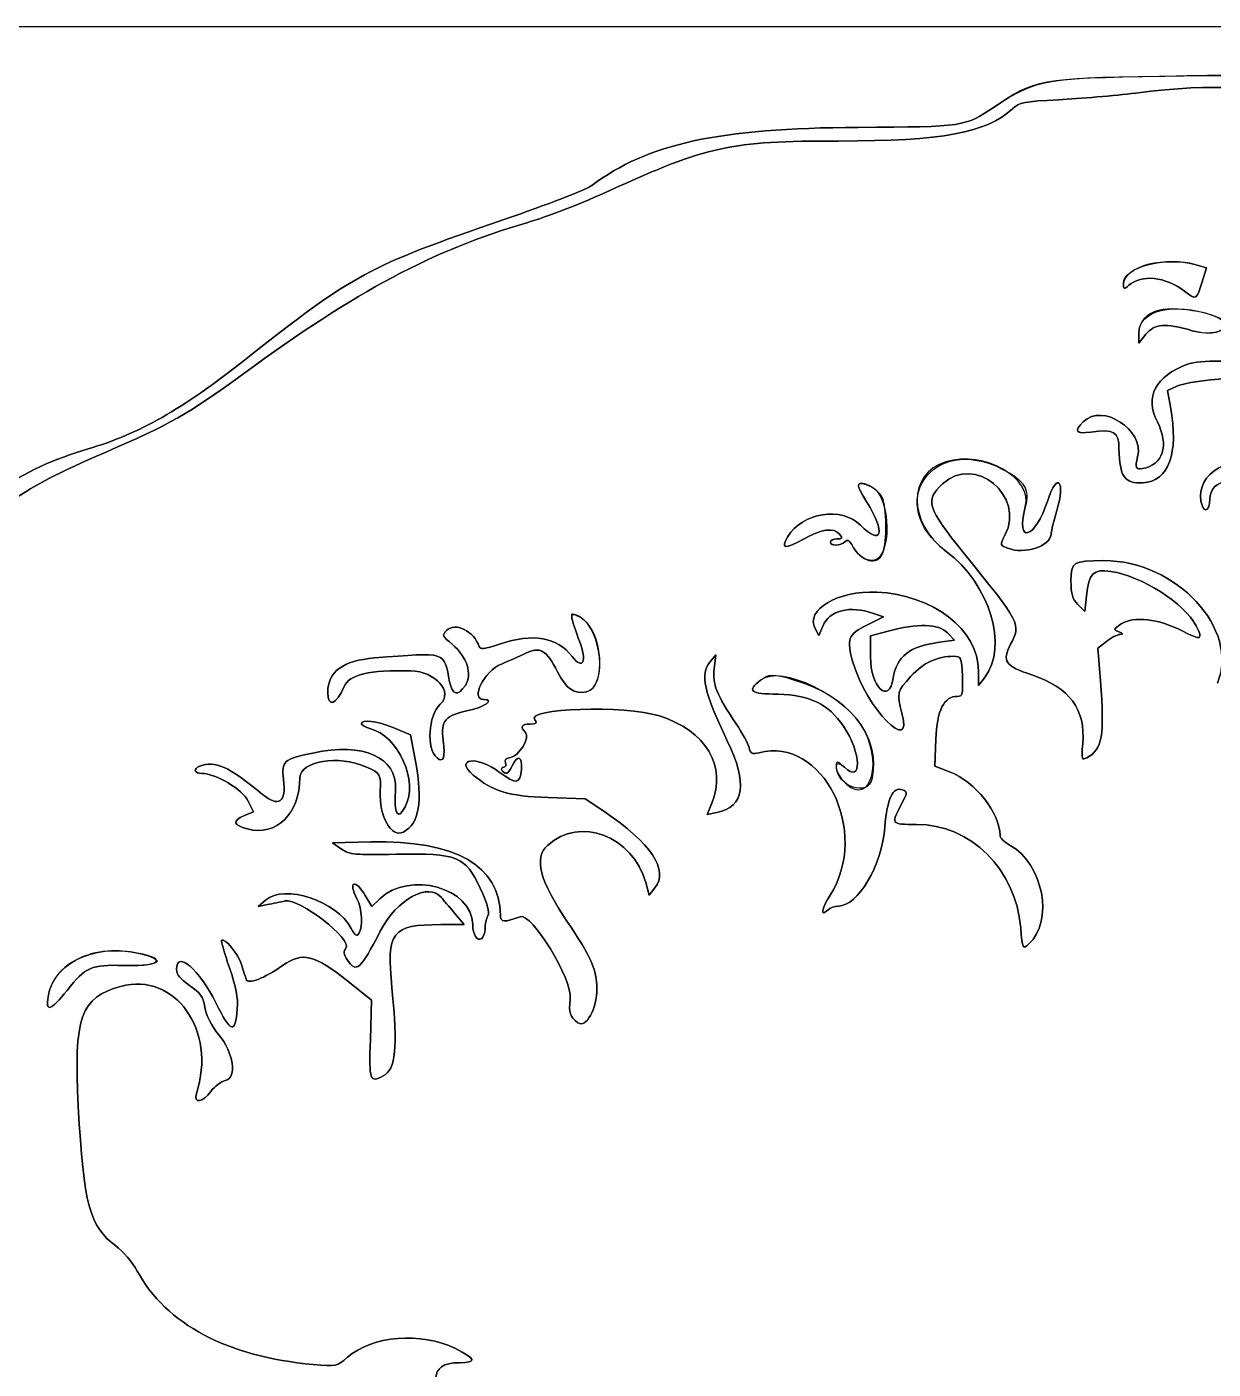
# Model space of a CAD drawing. Extents: x 0 to 106, y 0 to 59.
# Drawn here: x 22.73 to 39.69, y 40.06 to 59.25 of the extents above; entities that cross this region are included whole.
import ezdxf

# ---------------------------------------------------------------- set-up
doc = ezdxf.new("R2010")
doc.units = 0
doc.layers.get('0').update_dxf_attribs({"linetype": 'CONTINUOUS'})

msp = doc.modelspace()

# ---------------------------------------------------------------- linework, layer by layer
at = {"color": 7}
for p, q in [((52.916607, 59.248012), (0, 59.248012)), ((39.269414, 58.546603), (40.7696, 58.557186)), ((39.594322, 55.805787), (39.431339, 55.851031)), ((39.431339, 55.851031), (39.594322, 55.805787)), ((39.533733, 55.604175), (39.594322, 55.805787)), ((39.594322, 55.805787), (39.533733, 55.604175)), ((38.629388, 54.871809), (38.629652, 54.72814)), ((38.629652, 54.72814), (38.629388, 54.871809)), ((38.629652, 54.72814), (38.730194, 54.853817)), ((38.730194, 54.853817), (38.629652, 54.72814)), ((39.036846, 54.051072), (39.174693, 54.111926)), ((39.174693, 54.111926), (39.036846, 54.051072)), ((39.079708, 53.816387), (39.036846, 54.051072)), ((39.036846, 54.051072), (39.079708, 53.816387)), ((37.857334, 50.891686), (37.880089, 51.117111)), ((37.880089, 51.117111), (37.857334, 50.891686)), ((34.835002, 50.86364), (34.978936, 50.81337)), ((34.978936, 50.81337), (34.835002, 50.86364)), ((37.758116, 50.990905), (37.857334, 50.891686)), ((37.857334, 50.891686), (37.758116, 50.990905)), ((34.053689, 50.54667), (34.110839, 50.682401)), ((34.110839, 50.682401), (34.053689, 50.54667)), ((34.978936, 50.81337), (34.742398, 50.698276)), ((34.742398, 50.698276), (34.978936, 50.81337)), ((33.999714, 50.647476), (34.053689, 50.54667)), ((34.053689, 50.54667), (33.999714, 50.647476)), ((34.792669, 50.542701), (35.04614, 50.612022)), ((35.04614, 50.612022), (34.792669, 50.542701)), ((34.792669, 50.243193), (34.792669, 50.542701)), ((34.792669, 50.542701), (34.792669, 50.243193)), ((35.992289, 50.479466), (35.778241, 50.450891)), ((35.778241, 50.450891), (35.992289, 50.479466)), ((35.892012, 50.586357), (35.992289, 50.479466)), ((35.992289, 50.479466), (35.892012, 50.586357)), ((38.166103, 50.464649), (38.043865, 50.368606)), ((38.043865, 50.368606), (38.166103, 50.464649)), ((32.579432, 50.273356), (32.495295, 50.169639)), ((32.495295, 50.169639), (32.579432, 50.273356)), ((32.556678, 50.072273), (32.579432, 50.273356)), ((32.579432, 50.273356), (32.556678, 50.072273)), ((38.043865, 50.368606), (38.080378, 49.90241)), ((38.080378, 49.90241), (38.043865, 50.368606)), ((36.338099, 49.833354), (36.33704, 50.044491)), ((36.33704, 50.044491), (36.338099, 49.833354)), ((36.423294, 49.943421), (36.338099, 49.833354)), ((36.338099, 49.833354), (36.423294, 49.943421)), ((28.216722, 49.129563), (27.975952, 49.227724)), ((27.975952, 49.227724), (28.216722, 49.129563)), ((28.285779, 48.753855), (28.216722, 49.129563)), ((28.216722, 49.129563), (28.285779, 48.753855)), ((35.725589, 49.065534), (35.710508, 48.679772)), ((35.710508, 48.679772), (35.725589, 49.065534)), ((35.710508, 48.679772), (35.922439, 48.59881)), ((35.922439, 48.59881), (35.710508, 48.679772)), ((25.894742, 48.181827), (25.970942, 48.029427)), ((25.970942, 48.029427), (25.894742, 48.181827)), ((30.184426, 48.231833), (30.713592, 48.211989)), ((30.713592, 48.211989), (30.184426, 48.231833)), ((30.713592, 48.211989), (30.978175, 48.035512)), ((30.978175, 48.035512), (30.713592, 48.211989)), ((25.970942, 48.029427), (25.839708, 47.974394)), ((25.839708, 47.974394), (25.970942, 48.029427)), ((32.455343, 47.992121), (32.521488, 48.150606)), ((32.521488, 48.150606), (32.455343, 47.992121)), ((32.59663, 48.020431), (32.455343, 47.992121)), ((32.455343, 47.992121), (32.59663, 48.020431)), ((27.648927, 47.597892), (27.097801, 47.584398)), ((27.097801, 47.584398), (27.648927, 47.597892)), ((27.097801, 47.584398), (27.228769, 47.496028)), ((27.228769, 47.496028), (27.097801, 47.584398)), ((31.626669, 46.836157), (31.57825, 47.016074)), ((31.57825, 47.016074), (31.626669, 46.836157)), ((27.660833, 46.675026), (27.568229, 46.831924)), ((27.568229, 46.831924), (27.660833, 46.675026)), ((31.710277, 46.939609), (31.626669, 46.836157)), ((31.626669, 46.836157), (31.710277, 46.939609)), ((26.14345, 46.765514), (26.039469, 46.674497)), ((26.039469, 46.674497), (26.14345, 46.765514)), ((26.039469, 46.674497), (26.17176, 46.702014)), ((26.17176, 46.702014), (26.039469, 46.674497)), ((27.776192, 46.785093), (27.660833, 46.675026)), ((27.660833, 46.675026), (27.776192, 46.785093)), ((28.842461, 46.581099), (28.981103, 46.415735)), ((28.981103, 46.415735), (28.842461, 46.581099)), ((28.981103, 46.415735), (28.64667, 46.415735)), ((28.64667, 46.415735), (28.981103, 46.415735)), ((27.658717, 45.337824), (27.318198, 45.607963)), ((27.318198, 45.607963), (27.658717, 45.337824)), ((27.641254, 44.774262), (27.658717, 45.337824)), ((27.658717, 45.337824), (27.641254, 44.774262))]:
    msp.add_line(p, q, dxfattribs=at)
for points in [[(36.558761, 58.101839), (37.161481, 58.50718), (37.318379, 58.532844), (39.269414, 58.546603)], [(39.004037, 58.539723), (37.17815, 58.505328), (37.151427, 58.500565), (36.558761, 58.101839)], [(40.649479, 58.577823), (40.593388, 58.573061), (39.85282, 58.555863), (39.004037, 58.539723)], [(38.584938, 58.301863), (39.780059, 58.448707), (40.308432, 58.406638), (41.158272, 58.096282)], [(41.158272, 58.096282), (40.308432, 58.406638), (39.780059, 58.448707), (38.584938, 58.301863)], [(36.821227, 58.076174), (36.919917, 58.16772), (36.988708, 58.181213), (37.482685, 58.206349)], [(37.482685, 58.206349), (36.988708, 58.181213), (36.919917, 58.16772), (36.821227, 58.076174)], [(37.482685, 58.206349), (37.785897, 58.22143), (38.28199, 58.264557), (38.584938, 58.301863)], [(38.584938, 58.301863), (38.28199, 58.264557), (37.785897, 58.22143), (37.482685, 58.206349)], [(34.329649, 57.616329), (35.83248, 57.616858), (36.447901, 57.730629), (36.821227, 58.076174)], [(36.821227, 58.076174), (36.447901, 57.730629), (35.83248, 57.616858), (34.329649, 57.616329)], [(36.558761, 58.101839), (36.139132, 57.819793), (36.141513, 57.820322), (34.616192, 57.811326)], [(34.616192, 57.811326), (36.141513, 57.820322), (36.139132, 57.819793), (36.558761, 58.101839)], [(34.616192, 57.811326), (32.614092, 57.799685), (31.607619, 57.580345), (30.808842, 56.981065)], [(30.808842, 56.981065), (31.607619, 57.580345), (32.614092, 57.799685), (34.616192, 57.811326)], [(31.073955, 56.911479), (32.455872, 57.543568), (32.788188, 57.615535), (34.329649, 57.616329)], [(34.329649, 57.616329), (32.788188, 57.615535), (32.455872, 57.543568), (31.073955, 56.911479)], [(30.808842, 56.981065), (30.732378, 56.92365), (30.165641, 56.704046), (29.549692, 56.493174)], [(29.549692, 56.493174), (30.165641, 56.704046), (30.732378, 56.92365), (30.808842, 56.981065)], [(29.876981, 56.447136), (30.157703, 56.529951), (30.696395, 56.738707), (31.073955, 56.911479)], [(31.073955, 56.911479), (30.696395, 56.738707), (30.157703, 56.529951), (29.876981, 56.447136)], [(25.832565, 54.295018), (27.460809, 55.483525), (28.523374, 56.048939), (29.876981, 56.447136)], [(29.876981, 56.447136), (28.523374, 56.048939), (27.460809, 55.483525), (25.832565, 54.295018)], [(29.549692, 56.493174), (27.613473, 55.830129), (27.408421, 55.719004), (25.841031, 54.483401)], [(25.841031, 54.483401), (27.408421, 55.719004), (27.613473, 55.830129), (29.549692, 56.493174)], [(38.408725, 55.580098), (38.408725, 55.812402), (39.003244, 55.969828), (39.431339, 55.851031)], [(38.773585, 55.853941), (38.564565, 55.804199), (38.408725, 55.687254), (38.408725, 55.580098)], [(39.431339, 55.851031), (39.246395, 55.90236), (38.982606, 55.903418), (38.773585, 55.853941)], [(38.485719, 55.553904), (38.669075, 55.71477), (39.004831, 55.679052), (39.282379, 55.469237)], [(39.282379, 55.469237), (39.004831, 55.679052), (38.669075, 55.71477), (38.485719, 55.553904)], [(38.408725, 55.580098), (38.408725, 55.494108), (38.41534, 55.491991), (38.485719, 55.553904)], [(38.485719, 55.553904), (38.41534, 55.491991), (38.408725, 55.494108), (38.408725, 55.580098)], [(39.282379, 55.469237), (39.453035, 55.340121), (39.454358, 55.340915), (39.533733, 55.604175)], [(39.533733, 55.604175), (39.454358, 55.340915), (39.453035, 55.340121), (39.282379, 55.469237)], [(38.629388, 54.871809), (38.628859, 55.197511), (39.127068, 55.319483), (39.67793, 55.128719)], [(39.853084, 55.025002), (39.81472, 55.140361), (39.17681, 55.260217), (38.927573, 55.198833)], [(38.927573, 55.198833), (38.737602, 55.152002), (38.629123, 55.03294), (38.629388, 54.871809)], [(39.67793, 55.128719), (40.056549, 54.997486), (39.790378, 54.789259), (39.391916, 54.905146)], [(38.730194, 54.853817), (38.850579, 55.0041), (39.009064, 55.016536), (39.391916, 54.905146)], [(39.391916, 54.905146), (39.009064, 55.016536), (38.850579, 55.0041), (38.730194, 54.853817)], [(39.391916, 54.905146), (39.658087, 54.827888), (39.898063, 54.890065), (39.853084, 55.025002)], [(25.841031, 54.483401), (24.944359, 53.7767), (24.342168, 53.435123), (23.604775, 53.214725)], [(23.604775, 53.214725), (24.342168, 53.435123), (24.944359, 53.7767), (25.841031, 54.483401)], [(39.324183, 54.425722), (38.86566, 54.254007), (38.711673, 53.960056), (38.893706, 53.603662)], [(38.893706, 53.603662), (38.711673, 53.960056), (38.86566, 54.254007), (39.324183, 54.425722)], [(40.165821, 54.418578), (40.102851, 54.482078), (39.48796, 54.487105), (39.324183, 54.425722)], [(39.324183, 54.425722), (39.48796, 54.487105), (40.102851, 54.482078), (40.165821, 54.418578)], [(39.654118, 54.200562), (39.978761, 54.22702), (40.243873, 54.340262), (40.165821, 54.418578)], [(40.165821, 54.418578), (40.243873, 54.340262), (39.978761, 54.22702), (39.654118, 54.200562)], [(23.840784, 53.160486), (24.773174, 53.563181), (25.03273, 53.711083), (25.832565, 54.295018)], [(25.832565, 54.295018), (25.03273, 53.711083), (24.773174, 53.563181), (23.840784, 53.160486)], [(39.174693, 54.111926), (39.250629, 54.145264), (39.466264, 54.185216), (39.654118, 54.200562)], [(39.654118, 54.200562), (39.466264, 54.185216), (39.250629, 54.145264), (39.174693, 54.111926)], [(38.611925, 53.10069), (38.709292, 53.48804), (38.108688, 53.876977), (37.835374, 53.603662)], [(37.835374, 53.603662), (38.108688, 53.876977), (38.709292, 53.48804), (38.611925, 53.10069)], [(38.686008, 52.730538), (39.060658, 52.752763), (39.202475, 53.144082), (39.079708, 53.816387)], [(39.079708, 53.816387), (39.202475, 53.144082), (39.060658, 52.752763), (38.686008, 52.730538)], [(37.835374, 53.603662), (37.697791, 53.465815), (37.72663, 53.426127), (37.94253, 53.45576)], [(37.94253, 53.45576), (37.72663, 53.426127), (37.697791, 53.465815), (37.835374, 53.603662)], [(38.893706, 53.603662), (39.065685, 53.266584), (38.976256, 52.982421), (38.683363, 52.935326)], [(38.683363, 52.935326), (38.976256, 52.982421), (39.065685, 53.266584), (38.893706, 53.603662)], [(35.874549, 51.750787), (34.977348, 52.421505), (35.673201, 53.441738), (36.677029, 52.927388)], [(37.94253, 53.45576), (38.279874, 53.501798), (38.342051, 53.464756), (38.34549, 53.214725)], [(38.34549, 53.214725), (38.342051, 53.464756), (38.279874, 53.501798), (37.94253, 53.45576)], [(20.306748, 50.646947), (22.334777, 52.441349), (22.580839, 52.616238), (23.840784, 53.160486)], [(23.840784, 53.160486), (22.580839, 52.616238), (22.334777, 52.441349), (20.306748, 50.646947)], [(23.604775, 53.214725), (22.627406, 52.922626), (22.054848, 52.539245), (20.439039, 51.09568)], [(20.439039, 51.09568), (22.054848, 52.539245), (22.627406, 52.922626), (23.604775, 53.214725)], [(37.005377, 52.385787), (37.117031, 52.803034), (36.418267, 53.198321), (35.868464, 53.029253)], [(38.34549, 53.214725), (38.351311, 52.822349), (38.426717, 52.715193), (38.686008, 52.730538)], [(38.686008, 52.730538), (38.426717, 52.715193), (38.351311, 52.822349), (38.34549, 53.214725)], [(40.311077, 52.990623), (39.862345, 53.146992), (39.389006, 52.782397), (39.537701, 52.394782)], [(39.537701, 52.394782), (39.389006, 52.782397), (39.862345, 53.146992), (40.311077, 52.990623)], [(35.868464, 53.029253), (35.321041, 52.860713), (35.324216, 52.162214), (35.874549, 51.750787)], [(35.822162, 52.715722), (36.28042, 53.144346), (37.007758, 52.546124), (36.715394, 51.980975)], [(36.715394, 51.980975), (37.007758, 52.546124), (36.28042, 53.144346), (35.822162, 52.715722)], [(38.683363, 52.935326), (38.584938, 52.919451), (38.573296, 52.946438), (38.611925, 53.10069)], [(38.611925, 53.10069), (38.573296, 52.946438), (38.584938, 52.919451), (38.683363, 52.935326)], [(34.740017, 52.454578), (34.565921, 52.730274), (34.580209, 52.776311), (34.80775, 52.672595)], [(34.964119, 52.516226), (34.901942, 52.653016), (34.616192, 52.792451), (34.616192, 52.686088)], [(36.677029, 52.927388), (36.99691, 52.763611), (37.072846, 52.637934), (37.005377, 52.385787)], [(37.456756, 52.333928), (37.583756, 52.759113), (37.461783, 52.895903), (37.326845, 52.479714)], [(37.326845, 52.479714), (37.461783, 52.895903), (37.583756, 52.759113), (37.456756, 52.333928)], [(39.644064, 52.492678), (39.645651, 52.791657), (39.999928, 52.849072), (40.655565, 52.656191)], [(40.655565, 52.656191), (39.999928, 52.849072), (39.645651, 52.791657), (39.644064, 52.492678)], [(34.616192, 52.686088), (34.616192, 52.666774), (34.672019, 52.562528), (34.740017, 52.454578)], [(34.80775, 52.672595), (35.092177, 52.543214), (35.101967, 51.61929), (34.818863, 51.61929)], [(36.127226, 51.724858), (35.600706, 52.374939), (35.568691, 52.478655), (35.822162, 52.715722)], [(35.822162, 52.715722), (35.568691, 52.478655), (35.600706, 52.374939), (36.127226, 51.724858)], [(34.647148, 52.126231), (34.379655, 52.393724), (33.813976, 52.30456), (33.610777, 51.962718)], [(33.610777, 51.962718), (33.813976, 52.30456), (34.379655, 52.393724), (34.647148, 52.126231)], [(34.740017, 52.454578), (35.01439, 52.020133), (34.956975, 51.816669), (34.647148, 52.126231)], [(34.647148, 52.126231), (34.956975, 51.816669), (35.01439, 52.020133), (34.740017, 52.454578)], [(34.970204, 51.732267), (35.028413, 51.88546), (35.024708, 52.38367), (34.964119, 52.516226)], [(37.326845, 52.479714), (37.1464, 51.922237), (36.859063, 51.838629), (37.005377, 52.385787)], [(37.005377, 52.385787), (36.859063, 51.838629), (37.1464, 51.922237), (37.326845, 52.479714)], [(39.537701, 52.394782), (39.576595, 52.293447), (39.64327, 52.35483), (39.644064, 52.492678)], [(39.644064, 52.492678), (39.64327, 52.35483), (39.576595, 52.293447), (39.537701, 52.394782)], [(37.374206, 51.993939), (37.378439, 52.042622), (37.415481, 52.195551), (37.456756, 52.333928)], [(37.456756, 52.333928), (37.415481, 52.195551), (37.378439, 52.042622), (37.374206, 51.993939)], [(33.832762, 51.924883), (34.095228, 52.073049), (34.266943, 52.096068), (34.351609, 51.993939)], [(34.351609, 51.993939), (34.266943, 52.096068), (34.095228, 52.073049), (33.832762, 51.924883)], [(34.351609, 51.993939), (34.397647, 51.938641), (34.391297, 51.927793), (34.31298, 51.927793)], [(34.31298, 51.927793), (34.391297, 51.927793), (34.397647, 51.938641), (34.351609, 51.993939)], [(36.756404, 51.794973), (36.995852, 51.703956), (37.359918, 51.821166), (37.374206, 51.993939)], [(37.374206, 51.993939), (37.359918, 51.821166), (36.995852, 51.703956), (36.756404, 51.794973)], [(33.610777, 51.962718), (33.504943, 51.784919), (33.565798, 51.774335), (33.832762, 51.924883)], [(33.832762, 51.924883), (33.565798, 51.774335), (33.504943, 51.784919), (33.610777, 51.962718)], [(34.31298, 51.927793), (34.261651, 51.927793), (34.219318, 51.90795), (34.219318, 51.883873)], [(34.219318, 51.883873), (34.219318, 51.90795), (34.261651, 51.927793), (34.31298, 51.927793)], [(34.219318, 51.883873), (34.219318, 51.824341), (34.366161, 51.827781), (34.427015, 51.888635)], [(34.427015, 51.888635), (34.366161, 51.827781), (34.219318, 51.824341), (34.219318, 51.883873)], [(34.427015, 51.888635), (34.462734, 51.924354), (34.488663, 51.913241), (34.523588, 51.847889)], [(34.523588, 51.847889), (34.488663, 51.913241), (34.462734, 51.924354), (34.427015, 51.888635)], [(34.523588, 51.847889), (34.658261, 51.596271), (34.895063, 51.534888), (34.970204, 51.732267)], [(34.818863, 51.61929), (34.705357, 51.61929), (34.604021, 51.697606), (34.523588, 51.847889)], [(36.715394, 51.980975), (36.642634, 51.839687), (36.642898, 51.8381), (36.756404, 51.794973)], [(36.756404, 51.794973), (36.642898, 51.8381), (36.642634, 51.839687), (36.715394, 51.980975)], [(35.874549, 51.750787), (36.499494, 51.283269), (36.769898, 50.392418), (36.423294, 49.943421)], [(36.423294, 49.943421), (36.769898, 50.392418), (36.499494, 51.283269), (35.874549, 51.750787)], [(36.796356, 50.423374), (36.945581, 50.712034), (36.942671, 50.71812), (36.127226, 51.724858)], [(36.127226, 51.724858), (36.942671, 50.71812), (36.945581, 50.712034), (36.796356, 50.423374)], [(38.126151, 51.618496), (37.68218, 51.617702), (37.658897, 51.60315), (37.658897, 51.327454)], [(37.658897, 51.327454), (37.658897, 51.60315), (37.68218, 51.617702), (38.126151, 51.618496)], [(39.753072, 49.869073), (40.075599, 50.640862), (39.16411, 51.620877), (38.126151, 51.618496)], [(38.126151, 51.618496), (39.16411, 51.620877), (40.075599, 50.640862), (39.753072, 49.869073)], [(37.880089, 51.117111), (37.912103, 51.435404), (37.979043, 51.501815), (38.229074, 51.464244)], [(38.229074, 51.464244), (37.979043, 51.501815), (37.912103, 51.435404), (37.880089, 51.117111)], [(38.229074, 51.464244), (38.67225, 51.397834), (39.28132, 51.009426), (39.448272, 50.686634)], [(39.448272, 50.686634), (39.28132, 51.009426), (38.67225, 51.397834), (38.229074, 51.464244)], [(37.658897, 51.327454), (37.658897, 51.14013), (37.679799, 51.069221), (37.758116, 50.990905)], [(37.758116, 50.990905), (37.679799, 51.069221), (37.658897, 51.14013), (37.658897, 51.327454)], [(34.881569, 51.168176), (34.325151, 51.192253), (33.85631, 50.915234), (33.999714, 50.647476)], [(33.999714, 50.647476), (33.85631, 50.915234), (34.325151, 51.192253), (34.881569, 51.168176)], [(36.33704, 50.044491), (36.334394, 50.631072), (35.683256, 51.13378), (34.881569, 51.168176)], [(34.881569, 51.168176), (35.683256, 51.13378), (36.334394, 50.631072), (36.33704, 50.044491)], [(30.527855, 50.774476), (30.483934, 50.960742), (30.754603, 50.776328), (30.840592, 50.561751)], [(30.63607, 50.809401), (30.505366, 50.87687), (30.503778, 50.87634), (30.527855, 50.774476)], [(34.110839, 50.682401), (34.206089, 50.90862), (34.496865, 50.98138), (34.835002, 50.86364)], [(34.835002, 50.86364), (34.496865, 50.98138), (34.206089, 50.90862), (34.110839, 50.682401)], [(29.197267, 50.39136), (29.124242, 50.610964), (28.85278, 50.744313), (28.729749, 50.621018)], [(28.729749, 50.621018), (28.85278, 50.744313), (29.124242, 50.610964), (29.197267, 50.39136)], [(30.527855, 50.774476), (30.541084, 50.717591), (30.587122, 50.580537), (30.62972, 50.469676)], [(30.62972, 50.469676), (30.587122, 50.580537), (30.541084, 50.717591), (30.527855, 50.774476)], [(30.733701, 49.744719), (31.031092, 49.809806), (30.954363, 50.64483), (30.63607, 50.809401)], [(34.742398, 50.698276), (34.46829, 50.564662), (34.444478, 50.498516), (34.545284, 50.152706)], [(34.545284, 50.152706), (34.444478, 50.498516), (34.46829, 50.564662), (34.742398, 50.698276)], [(35.04614, 50.612022), (35.457037, 50.72447), (35.771097, 50.714945), (35.892012, 50.586357)], [(35.892012, 50.586357), (35.771097, 50.714945), (35.457037, 50.72447), (35.04614, 50.612022)], [(38.377769, 50.713357), (38.265057, 50.639539), (38.26294, 50.632659), (38.344167, 50.600909)], [(38.344167, 50.600909), (38.26294, 50.632659), (38.265057, 50.639539), (38.377769, 50.713357)], [(39.246395, 50.615462), (38.911962, 50.78797), (38.553188, 50.828451), (38.377769, 50.713357)], [(38.377769, 50.713357), (38.553188, 50.828451), (38.911962, 50.78797), (39.246395, 50.615462)], [(39.448272, 50.686634), (39.553047, 50.484228), (39.522091, 50.47338), (39.246395, 50.615462)], [(39.246395, 50.615462), (39.522091, 50.47338), (39.553047, 50.484228), (39.448272, 50.686634)], [(28.729749, 50.621018), (28.662809, 50.554343), (28.669159, 50.539262), (28.813622, 50.420199)], [(28.813622, 50.420199), (28.669159, 50.539262), (28.662809, 50.554343), (28.729749, 50.621018)], [(30.527591, 50.247956), (30.309045, 50.527355), (29.966939, 50.585564), (29.489896, 50.424697)], [(29.489896, 50.424697), (29.966939, 50.585564), (30.309045, 50.527355), (30.527591, 50.247956)], [(30.62972, 50.469676), (30.742697, 50.175989), (30.683695, 50.048196), (30.527591, 50.247956)], [(30.527591, 50.247956), (30.683695, 50.048196), (30.742697, 50.175989), (30.62972, 50.469676)], [(30.840592, 50.561751), (30.98135, 50.209856), (30.926053, 49.786787), (30.733701, 49.744719)], [(38.359513, 50.563868), (38.320355, 50.56228), (38.233307, 50.517566), (38.166103, 50.464649)], [(38.166103, 50.464649), (38.233307, 50.517566), (38.320355, 50.56228), (38.359513, 50.563868)], [(38.344167, 50.600909), (38.409784, 50.575245), (38.413488, 50.566249), (38.359513, 50.563868)], [(38.359513, 50.563868), (38.413488, 50.566249), (38.409784, 50.575245), (38.344167, 50.600909)], [(28.774463, 49.8868), (28.692178, 50.326008), (28.739803, 50.310926), (27.698404, 50.227054)], [(27.698404, 50.227054), (28.739803, 50.310926), (28.692178, 50.326008), (28.774463, 49.8868)], [(28.813622, 50.420199), (29.021584, 50.248749), (29.102811, 49.993162), (28.999359, 49.835206)], [(28.999359, 49.835206), (29.102811, 49.993162), (29.021584, 50.248749), (28.813622, 50.420199)], [(29.489896, 50.424697), (29.273202, 50.351937), (29.212877, 50.345058), (29.197267, 50.39136)], [(29.197267, 50.39136), (29.212877, 50.345058), (29.273202, 50.351937), (29.489896, 50.424697)], [(29.514502, 50.139477), (29.616102, 50.180752), (29.772735, 50.250337), (29.862164, 50.294258)], [(29.862164, 50.294258), (29.772735, 50.250337), (29.616102, 50.180752), (29.514502, 50.139477)], [(29.862164, 50.294258), (30.06801, 50.395328), (30.159291, 50.342412), (30.317512, 50.030204)], [(30.317512, 50.030204), (30.159291, 50.342412), (30.06801, 50.395328), (29.862164, 50.294258)], [(35.778241, 50.450891), (35.347764, 50.393212), (35.167848, 50.253512), (35.117312, 49.936806)], [(35.117312, 49.936806), (35.167848, 50.253512), (35.347764, 50.393212), (35.778241, 50.450891)], [(37.098246, 49.985225), (36.717246, 50.114341), (36.671209, 50.181281), (36.796356, 50.423374)], [(36.796356, 50.423374), (36.671209, 50.181281), (36.717246, 50.114341), (37.098246, 49.985225)], [(27.698404, 50.227054), (27.25073, 50.19107), (27.031655, 50.02941), (27.031655, 49.735194)], [(27.031655, 49.735194), (27.031655, 50.02941), (27.25073, 50.19107), (27.698404, 50.227054)], [(29.26209, 49.634917), (29.066298, 49.634917), (29.268705, 50.039993), (29.514502, 50.139477)], [(29.514502, 50.139477), (29.268705, 50.039993), (29.066298, 49.634917), (29.26209, 49.634917)], [(32.495295, 50.169639), (32.354272, 49.995279), (32.410099, 49.743396), (32.745326, 49.044103)], [(32.745326, 49.044103), (32.410099, 49.743396), (32.354272, 49.995279), (32.495295, 50.169639)], [(34.706415, 49.189888), (34.456649, 49.679631), (33.508648, 50.138154), (33.218929, 49.909554)], [(34.545284, 50.152706), (34.73208, 49.512679), (35.408089, 48.818414), (35.242725, 49.436744)], [(35.242725, 49.436744), (35.408089, 48.818414), (34.73208, 49.512679), (34.545284, 50.152706)], [(35.117312, 49.936806), (35.056723, 49.558981), (34.792669, 49.808219), (34.792669, 50.243193)], [(34.792669, 50.243193), (34.792669, 49.808219), (35.056723, 49.558981), (35.117312, 49.936806)], [(35.370783, 49.96591), (35.549377, 50.15932), (35.747285, 50.251924), (35.983293, 50.25166)], [(35.983293, 50.25166), (35.747285, 50.251924), (35.549377, 50.15932), (35.370783, 49.96591)], [(35.983293, 50.25166), (36.088332, 50.251395), (36.094153, 50.237902), (36.105795, 49.965116)], [(36.105795, 49.965116), (36.094153, 50.237902), (36.088332, 50.251395), (35.983293, 50.25166)], [(27.265282, 49.818008), (27.336719, 49.989987), (27.630142, 50.059308), (28.218574, 50.043168)], [(28.218574, 50.043168), (27.630142, 50.059308), (27.336719, 49.989987), (27.265282, 49.818008)], [(28.218574, 50.043168), (28.573909, 50.033379), (28.831878, 49.741544), (28.641378, 49.565067)], [(28.641378, 49.565067), (28.831878, 49.741544), (28.573909, 50.033379), (28.218574, 50.043168)], [(28.999359, 49.835206), (28.894584, 49.675663), (28.810447, 49.694977), (28.774463, 49.8868)], [(28.774463, 49.8868), (28.810447, 49.694977), (28.894584, 49.675663), (28.999359, 49.835206)], [(30.317512, 50.030204), (30.442924, 49.782819), (30.555636, 49.70556), (30.733701, 49.744719)], [(30.733701, 49.744719), (30.555636, 49.70556), (30.442924, 49.782819), (30.317512, 50.030204)], [(32.870209, 49.288048), (32.590015, 49.703973), (32.531542, 49.850023), (32.556678, 50.072273)], [(32.556678, 50.072273), (32.531542, 49.850023), (32.590015, 49.703973), (32.870209, 49.288048)], [(33.218929, 49.909554), (33.021286, 49.75345), (33.069175, 49.71535), (33.473194, 49.707942)], [(33.473194, 49.707942), (33.069175, 49.71535), (33.021286, 49.75345), (33.218929, 49.909554)], [(33.218929, 49.909554), (33.33905, 50.004275), (33.394348, 50.005333), (33.693327, 49.916698)], [(33.693327, 49.916698), (34.483636, 49.682277), (34.932104, 49.120038), (34.817011, 48.507264)], [(35.242725, 49.436744), (35.165467, 49.725669), (35.171287, 49.749217), (35.370783, 49.96591)], [(35.370783, 49.96591), (35.171287, 49.749217), (35.165467, 49.725669), (35.242725, 49.436744)], [(36.105795, 49.965116), (36.116643, 49.711646), (36.108705, 49.678838), (36.036209, 49.678838)], [(36.036209, 49.678838), (36.108705, 49.678838), (36.116643, 49.711646), (36.105795, 49.965116)], [(37.826378, 48.999124), (37.867918, 49.498921), (37.645668, 49.799752), (37.098246, 49.985225)], [(37.098246, 49.985225), (37.645668, 49.799752), (37.867918, 49.498921), (37.826378, 48.999124)], [(38.080378, 49.90241), (38.141761, 49.119509), (38.106307, 48.918426), (37.886968, 48.800951)], [(37.886968, 48.800951), (38.106307, 48.918426), (38.141761, 49.119509), (38.080378, 49.90241)], [(27.031655, 49.735194), (27.031655, 49.51215), (27.156274, 49.556336), (27.265282, 49.818008)], [(27.265282, 49.818008), (27.156274, 49.556336), (27.031655, 49.51215), (27.031655, 49.735194)], [(33.473194, 49.707942), (33.919016, 49.69974), (34.19577, 49.564802), (34.404526, 49.254446)], [(34.404526, 49.254446), (34.19577, 49.564802), (33.919016, 49.69974), (33.473194, 49.707942)], [(28.641378, 49.565067), (28.467812, 49.4042), (28.438443, 48.92848), (28.594282, 48.799364)], [(28.594282, 48.799364), (28.438443, 48.92848), (28.467812, 49.4042), (28.641378, 49.565067)], [(29.037459, 49.475109), (29.272409, 49.522204), (29.430894, 49.634917), (29.26209, 49.634917)], [(29.26209, 49.634917), (29.430894, 49.634917), (29.272409, 49.522204), (29.037459, 49.475109)], [(31.775629, 49.398115), (31.277154, 49.556071), (29.850787, 49.511357), (29.991016, 49.342023)], [(29.991016, 49.342023), (29.850787, 49.511357), (31.277154, 49.556071), (31.775629, 49.398115)], [(36.036209, 49.678838), (35.843593, 49.678838), (35.741728, 49.477755), (35.725589, 49.065534)], [(35.725589, 49.065534), (35.741728, 49.477755), (35.843593, 49.678838), (36.036209, 49.678838)], [(27.975952, 49.227724), (27.728037, 49.329059), (27.516636, 49.356046), (27.516636, 49.286726)], [(27.516636, 49.286726), (27.516636, 49.356046), (27.728037, 49.329059), (27.975952, 49.227724)], [(28.683711, 49.04913), (28.647464, 49.331705), (28.712286, 49.410021), (29.037459, 49.475109)], [(29.037459, 49.475109), (28.712286, 49.410021), (28.647464, 49.331705), (28.683711, 49.04913)], [(29.991016, 49.342023), (30.030968, 49.294134), (30.018004, 49.281963), (29.9254, 49.281963)], [(29.9254, 49.281963), (30.018004, 49.281963), (30.030968, 49.294134), (29.991016, 49.342023)], [(32.521488, 48.150606), (32.742151, 48.678185), (32.436822, 49.188565), (31.775629, 49.398115)], [(31.775629, 49.398115), (32.436822, 49.188565), (32.742151, 48.678185), (32.521488, 48.150606)], [(27.516636, 49.286726), (27.516636, 49.265294), (27.570081, 49.234074), (27.635169, 49.217669)], [(27.635169, 49.217669), (27.570081, 49.234074), (27.516636, 49.265294), (27.516636, 49.286726)], [(27.635169, 49.217669), (28.042098, 49.11554), (28.333933, 48.464931), (28.137612, 48.097954)], [(28.137612, 48.097954), (28.333933, 48.464931), (28.042098, 49.11554), (27.635169, 49.217669)], [(29.859518, 49.161578), (29.929898, 49.091199), (29.768237, 48.823176), (29.644412, 48.805184)], [(29.644412, 48.805184), (29.768237, 48.823176), (29.929898, 49.091199), (29.859518, 49.161578)], [(29.9254, 49.281963), (29.80131, 49.281963), (29.77935, 49.241746), (29.859518, 49.161578)], [(29.859518, 49.161578), (29.77935, 49.241746), (29.80131, 49.281963), (29.9254, 49.281963)], [(33.055946, 48.946472), (33.041394, 49.004151), (32.95805, 49.157874), (32.870209, 49.288048)], [(32.870209, 49.288048), (32.95805, 49.157874), (33.041394, 49.004151), (33.055946, 48.946472)], [(34.384682, 48.491918), (34.733138, 48.06541), (34.992694, 48.628708), (34.706415, 49.189888)], [(34.404526, 49.254446), (34.665405, 48.866039), (34.675723, 48.422333), (34.418549, 48.664162)], [(34.418549, 48.664162), (34.675723, 48.422333), (34.665405, 48.866039), (34.404526, 49.254446)], [(27.999764, 48.346397), (28.02437, 48.810476), (27.544681, 49.022143), (26.817343, 48.86842)], [(26.817343, 48.86842), (27.544681, 49.022143), (28.02437, 48.810476), (27.999764, 48.346397)], [(28.594282, 48.799364), (28.685299, 48.723693), (28.714668, 48.806243), (28.683711, 49.04913)], [(28.683711, 49.04913), (28.714668, 48.806243), (28.685299, 48.723693), (28.594282, 48.799364)], [(32.745326, 49.044103), (33.038748, 48.432652), (32.990329, 48.099277), (32.59663, 48.020431)], [(32.59663, 48.020431), (32.990329, 48.099277), (33.038748, 48.432652), (32.745326, 49.044103)], [(33.198821, 48.872389), (33.100661, 48.846459), (33.078171, 48.858101), (33.055946, 48.946472)], [(33.055946, 48.946472), (33.078171, 48.858101), (33.100661, 48.846459), (33.198821, 48.872389)], [(34.215349, 46.835099), (34.793463, 47.746852), (34.112426, 49.111307), (33.198821, 48.872389)], [(33.198821, 48.872389), (34.112426, 49.111307), (34.793463, 47.746852), (34.215349, 46.835099)], [(37.886968, 48.800951), (37.81262, 48.761264), (37.808122, 48.776345), (37.826378, 48.999124)], [(37.826378, 48.999124), (37.808122, 48.776345), (37.81262, 48.761264), (37.886968, 48.800951)], [(26.098735, 48.278135), (25.608198, 48.68083), (25.421667, 48.765232), (25.205238, 48.682153)], [(25.205238, 48.682153), (25.421667, 48.765232), (25.608198, 48.68083), (26.098735, 48.278135)], [(26.817343, 48.86842), (26.397449, 48.77952), (26.368874, 48.753855), (26.399831, 48.493241)], [(26.399831, 48.493241), (26.368874, 48.753855), (26.397449, 48.77952), (26.817343, 48.86842)], [(26.634516, 48.518641), (26.63478, 48.752268), (27.189346, 48.843284), (27.574315, 48.672893)], [(27.574315, 48.672893), (27.189346, 48.843284), (26.63478, 48.752268), (26.634516, 48.518641)], [(28.1138, 47.739709), (28.340283, 47.860888), (28.39267, 48.170185), (28.285779, 48.753855)], [(28.285779, 48.753855), (28.39267, 48.170185), (28.340283, 47.860888), (28.1138, 47.739709)], [(29.48434, 48.596693), (29.173984, 48.833495), (28.828174, 48.793807), (29.112071, 48.554095)], [(29.112071, 48.554095), (28.828174, 48.793807), (29.173984, 48.833495), (29.48434, 48.596693)], [(29.644412, 48.805184), (29.583294, 48.796453), (29.558423, 48.769201), (29.574298, 48.728191)], [(29.574298, 48.728191), (29.558423, 48.769201), (29.583294, 48.796453), (29.644412, 48.805184)], [(29.669283, 48.686651), (29.744425, 48.851222), (29.817185, 48.822647), (29.80131, 48.635058)], [(29.80131, 48.635058), (29.817185, 48.822647), (29.744425, 48.851222), (29.669283, 48.686651)], [(34.418549, 48.664162), (34.279378, 48.794601), (34.252126, 48.654372), (34.384682, 48.491918)], [(34.307688, 48.677391), (34.307688, 48.765762), (34.310599, 48.765232), (34.418549, 48.664162)], [(25.205238, 48.682153), (25.100728, 48.641937), (25.121101, 48.576585), (25.237782, 48.576585)], [(25.237782, 48.576585), (25.121101, 48.576585), (25.100728, 48.641937), (25.205238, 48.682153)], [(25.237782, 48.576585), (25.428811, 48.576585), (25.812985, 48.345604), (25.894742, 48.181827)], [(25.894742, 48.181827), (25.812985, 48.345604), (25.428811, 48.576585), (25.237782, 48.576585)], [(27.574315, 48.672893), (27.787569, 48.578701), (27.795506, 48.565208), (27.782277, 48.322585)], [(27.782277, 48.322585), (27.795506, 48.565208), (27.787569, 48.578701), (27.574315, 48.672893)], [(29.112071, 48.554095), (29.389884, 48.319145), (29.608694, 48.253529), (30.184426, 48.231833)], [(30.184426, 48.231833), (29.608694, 48.253529), (29.389884, 48.319145), (29.112071, 48.554095)], [(29.80131, 48.635058), (29.783054, 48.418364), (29.726698, 48.411749), (29.48434, 48.596693)], [(29.48434, 48.596693), (29.726698, 48.411749), (29.783054, 48.418364), (29.80131, 48.635058)], [(29.54731, 48.664691), (29.519, 48.664691), (29.508152, 48.644847), (29.522969, 48.620505)], [(29.522969, 48.620505), (29.508152, 48.644847), (29.519, 48.664691), (29.54731, 48.664691)], [(29.522969, 48.620505), (29.567948, 48.54801), (29.616102, 48.56997), (29.669283, 48.686651)], [(29.669283, 48.686651), (29.616102, 48.56997), (29.567948, 48.54801), (29.522969, 48.620505)], [(29.574298, 48.728191), (29.587792, 48.693266), (29.575621, 48.664691), (29.54731, 48.664691)], [(29.54731, 48.664691), (29.575621, 48.664691), (29.587792, 48.693266), (29.574298, 48.728191)], [(34.817011, 48.507264), (34.765946, 48.234743), (34.307688, 48.387672), (34.307688, 48.677391)], [(35.922439, 48.59881), (36.293119, 48.457258), (36.64475, 48.014346), (36.64475, 47.688379)], [(36.64475, 47.688379), (36.64475, 48.014346), (36.293119, 48.457258), (35.922439, 48.59881)], [(25.883365, 47.7831), (26.29585, 47.67224), (26.633457, 48.002704), (26.634516, 48.518641)], [(26.634516, 48.518641), (26.633457, 48.002704), (26.29585, 47.67224), (25.883365, 47.7831)], [(26.399831, 48.493241), (26.438989, 48.163041), (26.332097, 48.086577), (26.098735, 48.278135)], [(26.098735, 48.278135), (26.332097, 48.086577), (26.438989, 48.163041), (26.399831, 48.493241)], [(35.250398, 48.342164), (35.113873, 48.394552), (35.028942, 48.216752), (34.997986, 47.814056)], [(34.997986, 47.814056), (35.028942, 48.216752), (35.113873, 48.394552), (35.250398, 48.342164)], [(27.782277, 48.322585), (27.762962, 47.968308), (27.944466, 47.648957), (28.1138, 47.739709)], [(28.1138, 47.739709), (27.944466, 47.648957), (27.762962, 47.968308), (27.782277, 48.322585)], [(28.137612, 48.097954), (28.030191, 47.8974), (27.980714, 47.986829), (27.999764, 48.346397)], [(27.999764, 48.346397), (27.980714, 47.986829), (28.030191, 47.8974), (28.137612, 48.097954)], [(35.44857, 47.848981), (35.073656, 47.848981), (35.079477, 47.838927), (35.256219, 48.180768)], [(35.256219, 48.180768), (35.079477, 47.838927), (35.073656, 47.848981), (35.44857, 47.848981)], [(35.256219, 48.180768), (35.319454, 48.302741), (35.318925, 48.315706), (35.250398, 48.342164)], [(35.250398, 48.342164), (35.318925, 48.315706), (35.319454, 48.302741), (35.256219, 48.180768)], [(25.839708, 47.974394), (25.661379, 47.899517), (25.675138, 47.839192), (25.883365, 47.7831)], [(25.883365, 47.7831), (25.675138, 47.839192), (25.661379, 47.899517), (25.839708, 47.974394)], [(31.57825, 47.016074), (31.399392, 47.680177), (30.63554, 47.969896), (30.173578, 47.548944)], [(30.173578, 47.548944), (30.63554, 47.969896), (31.399392, 47.680177), (31.57825, 47.016074)], [(30.978175, 48.035512), (31.652333, 47.58625), (31.915329, 47.192551), (31.710277, 46.939609)], [(31.710277, 46.939609), (31.915329, 47.192551), (31.652333, 47.58625), (30.978175, 48.035512)], [(34.997986, 47.814056), (34.955652, 47.261607), (34.61434, 46.680318), (34.332559, 46.680318)], [(34.332559, 46.680318), (34.61434, 46.680318), (34.955652, 47.261607), (34.997986, 47.814056)], [(36.94029, 46.372343), (36.870175, 47.20922), (36.223799, 47.848981), (35.44857, 47.848981)], [(35.44857, 47.848981), (36.223799, 47.848981), (36.870175, 47.20922), (36.94029, 46.372343)], [(29.501008, 46.549085), (29.501008, 47.257374), (28.847753, 47.627261), (27.648927, 47.597892)], [(27.648927, 47.597892), (28.847753, 47.627261), (29.501008, 47.257374), (29.501008, 46.549085)], [(36.64475, 47.688379), (36.64475, 47.654248), (36.709309, 47.591277), (36.788154, 47.548415)], [(36.788154, 47.548415), (36.709309, 47.591277), (36.64475, 47.654248), (36.64475, 47.688379)], [(27.228769, 47.496028), (27.347832, 47.416123), (27.420327, 47.409244), (28.011141, 47.421151)], [(28.011141, 47.421151), (27.420327, 47.409244), (27.347832, 47.416123), (27.228769, 47.496028)], [(28.011141, 47.421151), (28.889292, 47.439142), (29.000153, 47.394428), (29.212613, 46.936434)], [(29.212613, 46.936434), (29.000153, 47.394428), (28.889292, 47.439142), (28.011141, 47.421151)], [(30.173578, 47.548944), (29.976464, 47.369557), (30.061395, 47.045178), (30.46118, 46.452512)], [(30.46118, 46.452512), (30.061395, 47.045178), (29.976464, 47.369557), (30.173578, 47.548944)], [(36.788154, 47.548415), (37.262023, 47.290447), (37.418391, 46.463095), (37.05406, 46.139246)], [(37.05406, 46.139246), (37.418391, 46.463095), (37.262023, 47.290447), (36.788154, 47.548415)], [(27.568229, 46.831924), (27.423238, 47.077722), (27.319257, 47.035653), (27.450225, 46.784564)], [(27.450225, 46.784564), (27.319257, 47.035653), (27.423238, 47.077722), (27.568229, 46.831924)], [(29.104663, 46.415735), (29.100694, 46.941197), (28.201641, 47.191228), (27.776192, 46.785093)], [(27.776192, 46.785093), (28.201641, 47.191228), (29.100694, 46.941197), (29.104663, 46.415735)], [(27.783071, 46.322073), (28.017227, 46.776891), (28.477337, 47.028509), (28.659899, 46.801497)], [(28.659899, 46.801497), (28.477337, 47.028509), (28.017227, 46.776891), (27.783071, 46.322073)], [(27.366882, 46.362818), (27.16474, 46.753608), (26.412531, 47.001257), (26.14345, 46.765514)], [(26.14345, 46.765514), (26.412531, 47.001257), (27.16474, 46.753608), (27.366882, 46.362818)], [(29.212613, 46.936434), (29.318975, 46.706512), (29.349667, 46.594593), (29.320827, 46.540618)], [(29.320827, 46.540618), (29.349667, 46.594593), (29.318975, 46.706512), (29.212613, 46.936434)], [(34.184922, 46.628195), (34.07168, 46.514954), (34.089672, 46.637191), (34.215349, 46.835099)], [(34.215349, 46.835099), (34.089672, 46.637191), (34.07168, 46.514954), (34.184922, 46.628195)], [(26.17176, 46.702014), (26.24452, 46.71736), (26.356968, 46.740378), (26.421791, 46.753608)], [(26.421791, 46.753608), (26.356968, 46.740378), (26.24452, 46.71736), (26.17176, 46.702014)], [(26.421791, 46.753608), (26.626049, 46.794883), (27.392282, 46.200629), (27.291475, 46.079185)], [(27.291475, 46.079185), (27.392282, 46.200629), (26.626049, 46.794883), (26.421791, 46.753608)], [(27.450225, 46.784564), (27.522986, 46.644864), (27.536744, 46.383456), (27.476419, 46.287941)], [(27.476419, 46.287941), (27.536744, 46.383456), (27.522986, 46.644864), (27.450225, 46.784564)], [(28.659899, 46.801497), (28.684241, 46.771335), (28.766526, 46.672116), (28.842461, 46.581099)], [(28.842461, 46.581099), (28.766526, 46.672116), (28.684241, 46.771335), (28.659899, 46.801497)], [(34.332559, 46.680318), (34.279907, 46.680318), (34.213497, 46.65677), (34.184922, 46.628195)], [(34.184922, 46.628195), (34.213497, 46.65677), (34.279907, 46.680318), (34.332559, 46.680318)], [(29.320827, 46.540618), (29.298602, 46.499343), (29.280611, 46.416), (29.280611, 46.355146)], [(29.280611, 46.355146), (29.280611, 46.416), (29.298602, 46.499343), (29.320827, 46.540618)], [(29.780937, 46.529506), (29.56054, 46.444839), (29.501008, 46.449072), (29.501008, 46.549085)], [(29.501008, 46.549085), (29.501008, 46.449072), (29.56054, 46.444839), (29.780937, 46.529506)], [(30.500339, 45.355022), (30.532353, 45.636538), (29.946566, 46.593006), (29.780937, 46.529506)], [(29.780937, 46.529506), (29.946566, 46.593006), (30.532353, 45.636538), (30.500339, 45.355022)], [(30.46118, 46.452512), (30.795349, 45.956419), (30.880544, 45.764067), (30.880544, 45.505569)], [(30.880544, 45.505569), (30.880544, 45.764067), (30.795349, 45.956419), (30.46118, 46.452512)], [(27.313965, 45.908794), (27.439113, 45.71803), (27.499173, 45.770946), (27.783071, 46.322073)], [(27.783071, 46.322073), (27.499173, 45.770946), (27.439113, 45.71803), (27.313965, 45.908794)], [(27.476419, 46.287941), (27.446257, 46.240581), (27.421386, 46.257514), (27.366882, 46.362818)], [(27.366882, 46.362818), (27.421386, 46.257514), (27.446257, 46.240581), (27.476419, 46.287941)], [(28.64667, 46.415735), (27.944466, 46.415735), (27.870912, 46.319956), (27.950287, 45.511655)], [(27.950287, 45.511655), (27.870912, 46.319956), (27.944466, 46.415735), (28.64667, 46.415735)], [(29.231398, 46.214123), (29.168428, 46.175229), (29.105721, 46.274712), (29.104663, 46.415735)], [(29.104663, 46.415735), (29.105721, 46.274712), (29.168428, 46.175229), (29.231398, 46.214123)], [(29.280611, 46.355146), (29.280611, 46.294291), (29.258386, 46.230791), (29.231398, 46.214123)], [(29.231398, 46.214123), (29.258386, 46.230791), (29.280611, 46.294291), (29.280611, 46.355146)], [(37.05406, 46.139246), (36.967542, 46.061988), (36.965954, 46.065427), (36.94029, 46.372343)], [(36.94029, 46.372343), (36.965954, 46.065427), (36.967542, 46.061988), (37.05406, 46.139246)], [(23.033012, 45.383597), (23.118472, 45.911175), (23.789984, 46.185019), (24.467052, 45.968325)], [(24.099017, 46.03844), (23.974663, 46.051404), (23.78575, 46.035265), (23.66563, 46.001927)], [(25.433044, 45.296284), (25.19783, 45.773857), (24.870805, 46.054844), (24.870805, 45.779148)], [(24.870805, 45.779148), (24.870805, 46.054844), (25.19783, 45.773857), (25.433044, 45.296284)], [(25.514536, 46.191633), (25.504746, 46.181579), (25.555017, 46.004573), (25.62619, 45.798463)], [(25.62619, 45.798463), (25.555017, 46.004573), (25.504746, 46.181579), (25.514536, 46.191633)], [(25.798963, 45.846882), (25.753719, 45.99399), (25.555811, 46.234231), (25.514536, 46.191633)], [(25.514536, 46.191633), (25.555811, 46.234231), (25.753719, 45.99399), (25.798963, 45.846882)], [(27.291475, 46.079185), (27.25364, 46.033942), (27.259196, 45.992402), (27.313965, 45.908794)], [(27.313965, 45.908794), (27.259196, 45.992402), (27.25364, 46.033942), (27.291475, 46.079185)], [(23.66563, 46.001927), (23.305003, 45.901386), (23.08143, 45.68284), (23.033012, 45.383597)], [(24.115156, 45.8318), (24.745393, 45.813809), (24.732958, 45.972558), (24.099017, 46.03844)], [(24.467052, 45.968325), (24.72846, 45.884717), (24.559656, 45.8191), (24.115156, 45.8318)], [(27.318198, 45.607963), (26.836657, 45.989756), (26.668647, 46.029973), (26.386866, 45.830742)], [(26.386866, 45.830742), (26.668647, 46.029973), (26.836657, 45.989756), (27.318198, 45.607963)], [(23.305267, 45.476201), (23.571703, 45.811427), (23.648432, 45.845029), (24.115156, 45.8318)], [(24.115156, 45.8318), (23.648432, 45.845029), (23.571703, 45.811427), (23.305267, 45.476201)], [(25.156555, 44.001415), (25.443628, 44.908141), (24.851491, 45.742371), (24.070177, 45.532028)], [(24.070177, 45.532028), (24.851491, 45.742371), (25.443628, 44.908141), (25.156555, 44.001415)], [(24.870805, 45.779148), (24.870805, 45.702155), (24.923457, 45.636538), (25.057072, 45.546844)], [(25.057072, 45.546844), (24.923457, 45.636538), (24.870805, 45.702155), (24.870805, 45.779148)], [(25.62619, 45.798463), (25.720381, 45.525678), (25.750808, 45.36587), (25.738373, 45.211618)], [(25.738373, 45.211618), (25.750808, 45.36587), (25.720381, 45.525678), (25.62619, 45.798463)], [(25.864315, 45.634686), (25.855054, 45.664055), (25.825685, 45.759569), (25.798963, 45.846882)], [(25.798963, 45.846882), (25.825685, 45.759569), (25.855054, 45.664055), (25.864315, 45.634686)], [(26.386866, 45.830742), (26.123341, 45.644475), (25.888656, 45.556369), (25.864315, 45.634686)], [(25.864315, 45.634686), (25.888656, 45.556369), (26.123341, 45.644475), (26.386866, 45.830742)], [(23.033012, 45.383597), (22.996234, 45.157114), (23.072699, 45.183307), (23.305267, 45.476201)], [(23.305267, 45.476201), (23.072699, 45.183307), (22.996234, 45.157114), (23.033012, 45.383597)], [(24.070177, 45.532028), (23.49709, 45.377511), (23.397342, 45.094407), (23.465605, 43.81409)], [(23.465605, 43.81409), (23.397342, 45.094407), (23.49709, 45.377511), (24.070177, 45.532028)], [(25.057072, 45.546844), (25.211588, 45.443128), (25.248894, 45.389417), (25.275617, 45.234107)], [(25.275617, 45.234107), (25.248894, 45.389417), (25.211588, 45.443128), (25.057072, 45.546844)], [(27.950287, 45.511655), (28.035483, 44.647527), (28.005585, 44.351458), (27.823552, 44.254092)], [(27.823552, 44.254092), (28.005585, 44.351458), (28.035483, 44.647527), (27.950287, 45.511655)], [(30.880544, 45.505569), (30.880544, 45.209766), (30.723647, 44.925074), (30.609876, 45.013974)], [(30.609876, 45.013974), (30.723647, 44.925074), (30.880544, 45.209766), (30.880544, 45.505569)], [(25.738373, 45.211618), (25.70874, 44.846493), (25.646034, 44.863691), (25.433044, 45.296284)], [(25.433044, 45.296284), (25.646034, 44.863691), (25.70874, 44.846493), (25.738373, 45.211618)], [(30.609876, 45.013974), (30.488432, 45.108959), (30.476526, 45.146266), (30.500339, 45.355022)], [(30.500339, 45.355022), (30.476526, 45.146266), (30.488432, 45.108959), (30.609876, 45.013974)], [(25.275617, 45.234107), (25.295461, 45.116632), (25.368486, 44.972435), (25.470615, 44.847551)], [(25.470615, 44.847551), (25.368486, 44.972435), (25.295461, 45.116632), (25.275617, 45.234107)], [(25.470615, 44.847551), (25.689425, 44.580587), (25.739696, 44.231337), (25.5656, 44.187681)], [(25.5656, 44.187681), (25.739696, 44.231337), (25.689425, 44.580587), (25.470615, 44.847551)], [(27.823552, 44.254092), (27.632258, 44.151698), (27.622733, 44.179215), (27.641254, 44.774262)], [(27.641254, 44.774262), (27.622733, 44.179215), (27.632258, 44.151698), (27.823552, 44.254092)], [(25.5656, 44.187681), (25.505275, 44.1726), (25.412936, 44.102221), (25.360284, 44.031048)], [(25.360284, 44.031048), (25.412936, 44.102221), (25.505275, 44.1726), (25.5656, 44.187681)], [(25.360284, 44.031048), (25.243338, 43.872827), (25.109724, 43.853248), (25.156555, 44.001415)], [(25.156555, 44.001415), (25.109724, 43.853248), (25.243338, 43.872827), (25.360284, 44.031048)], [(23.465605, 43.81409), (23.540217, 42.41815), (23.627265, 42.096682), (24.003767, 41.823896)], [(24.003767, 41.823896), (23.627265, 42.096682), (23.540217, 42.41815), (23.465605, 43.81409)], [(24.003767, 41.823896), (24.102192, 41.752724), (24.238981, 41.590799), (24.308037, 41.464328)], [(24.308037, 41.464328), (24.238981, 41.590799), (24.102192, 41.752724), (24.003767, 41.823896)], [(24.308037, 41.464328), (24.722903, 40.703652), (25.596027, 40.239838), (26.821311, 40.128713)], [(26.821311, 40.128713), (25.596027, 40.239838), (24.722903, 40.703652), (24.308037, 41.464328)], [(27.312642, 40.231371), (27.665331, 40.540933), (28.364095, 40.597819), (28.856749, 40.356784)], [(28.856749, 40.356784), (28.364095, 40.597819), (27.665331, 40.540933), (27.312642, 40.231371)], [(28.856749, 40.356784), (29.153346, 40.211527), (29.16975, 40.153848), (28.914163, 40.153848)], [(28.914163, 40.153848), (29.16975, 40.153848), (29.153346, 40.211527), (28.856749, 40.356784)], [(26.821311, 40.128713), (27.155215, 40.09855), (27.163153, 40.100138), (27.312642, 40.231371)], [(27.312642, 40.231371), (27.163153, 40.100138), (27.155215, 40.09855), (26.821311, 40.128713)], [(28.914163, 40.153848), (28.68133, 40.153848), (28.583964, 40.084792), (28.571264, 39.91149)], [(28.571264, 39.91149), (28.583964, 40.084792), (28.68133, 40.153848), (28.914163, 40.153848)]]:
    msp.add_open_spline(points, degree=3, dxfattribs=at)

doc.saveas('drawing.dxf')
